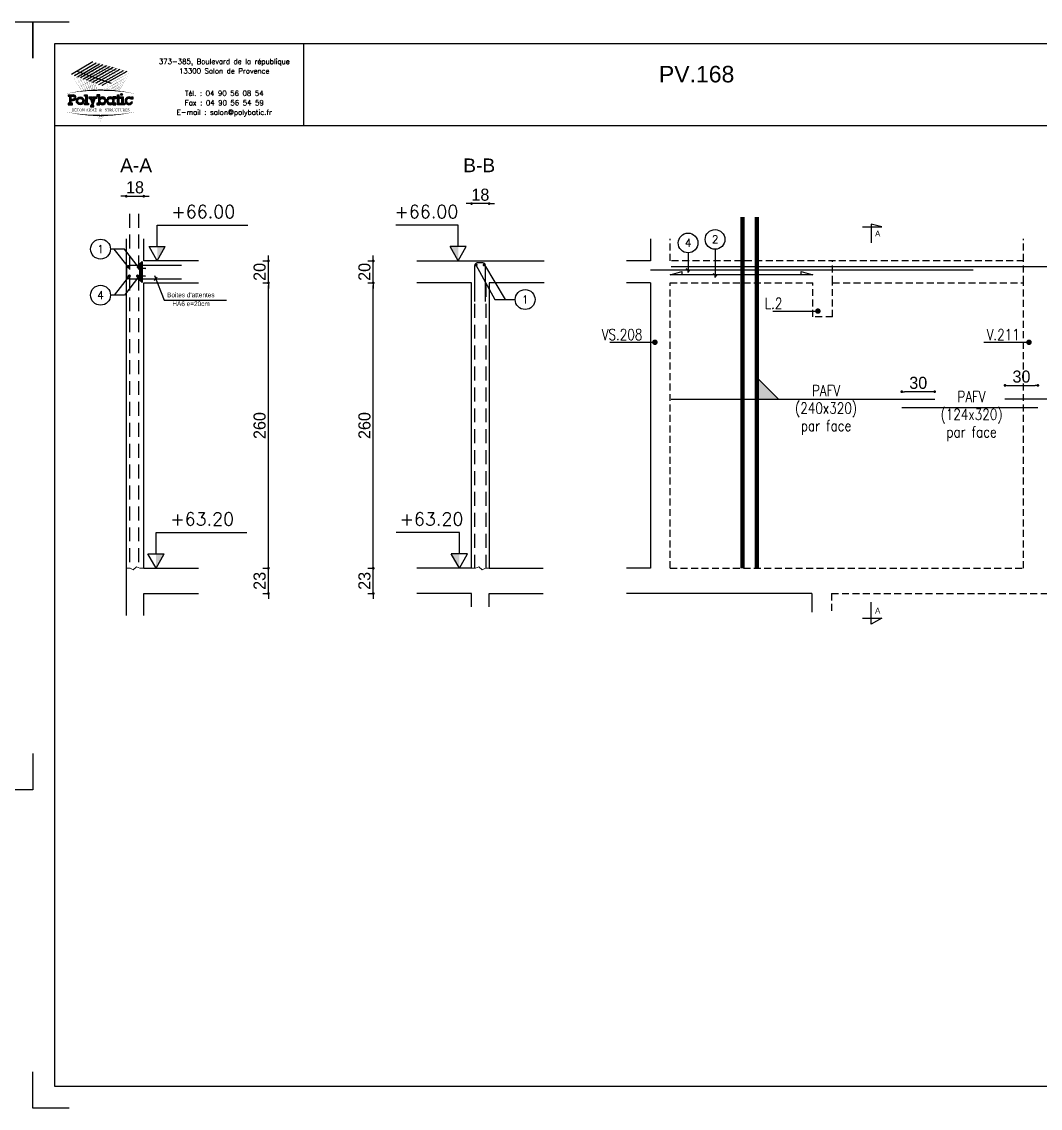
# Model space of a CAD drawing. Header units: metres. Extents: x -5618 to 118954, y -306 to 4637.
# Drawn here: x 79958 to 80886, y 604 to 1594 of the extents above; entities that cross this region are included whole.
import ezdxf
from ezdxf.enums import TextEntityAlignment as Align

# ---------------------------------------------------------------- set-up
doc = ezdxf.new("R2010")
doc.units = ezdxf.units.M
doc.linetypes.add('CACHE', pattern=[9.525, 6.35, -3.175])
doc.linetypes.add('CACHEX2', pattern=[19.05, 12.7, -6.35])
for name, color, linetype in [('COTATION', 1, 'Continuous'), ('GO-CARTOUCHE', 7, 'Continuous'), ('GO-FER-HA', 140, 'Continuous'), ('GO-TEXTE', 9, 'Continuous'), ('K_ENT_M_Building_V.76', 7, 'Continuous'), ('STR_COTATION', 1, 'Continuous'), ('STR_STA', 30, 'Continuous'), ('STR_TS', 22, 'Continuous'), ('STR_TS_TXT', 7, 'Continuous'), ('STR_VOI-POT', 6, 'Continuous')]:
    doc.layers.add(name, color=color, linetype=linetype)
doc.layers.add('Kofragna_forma', color=7, linetype='Continuous', lineweight=70)
doc.styles.add('ARIAL', font='ARIAL.TTF')
doc.styles.add('GrDimensions', font='simplex.shx')
doc.styles.add('Lucida', font='LSANSI.TTF')
doc.styles.add('POLYBATIC', font='TIMES.TTF')
doc.styles.add('schéma', font='simplex.shx')
doc.styles.add('TEXTE', font='romans.shx')
doc.styles.add('TEXTE TS', font='romans.shx', dxfattribs={"width": 0.7, "oblique": 15})
doc.styles.add('TEXTEBA', font='ARIAL.TTF')
doc.dimstyles.new('COUPE-20', dxfattribs={"dimscale": 0.5, "dimtxt": 22, "dimasz": 5, "dimexe": 0.05, "dimexo": 0, "dimgap": 5, "dimtad": 1, "dimdec": 0, "dimdsep": 46, "dimtxsty": 'Standard', "dimblk1": 'DOT', "dimblk2": 'DOT', "dimsah": 1, "dimcen": 0, "dimdle": 150, "dimclrd": 1, "dimclre": 1, "dimclrt": 7, "dimadec": 0, "dimazin": 0, "dimtfac": 1, "dimtdec": 0, "dimtix": 1, "dimtmove": 2, "dimatfit": 3, "dimldrblk": 'DOT', "dimfxl": 0, "dimtvp": 1, "dimtolj": 1, "dimtzin": 0, "dimarcsym": 0})

# ---------------------------------------------------------------- blocks, each defined once
blk = doc.blocks.new('A$C492E529B')
for color, points in [(140, [(1.413, 0.725, 1), (1.563, 0.725, 1)]), (256, [(-0.938, 0.7), (-1.138, 0.7), (-1.138, 0.6), (-1.038, 0.6), (-1.038, 0.1), (-1.138, 0.1), (-1.138, 0), (-0.838, 0), (-0.838, 0.1), (-0.938, 0.1)]), (256, [(-0.367, 0.45), (-0.268, 0.45), (-0.268, 0.55), (-0.523, 0.55), (-0.523, 0.45), (-0.473, 0.45), (-0.543, 0.253), (-0.612, 0.45), (-0.562, 0.45), (-0.562, 0.55), (-0.818, 0.55), (-0.818, 0.45), (-0.718, 0.45), (-0.595, 0.101), (-0.648, -0.05), (-0.718, -0.05), (-0.718, -0.15), (-0.468, -0.15), (-0.468, -0.05), (-0.543, -0.05)]), (256, [(1.393, 0.55), (1.292, 0.55), (1.292, 0.7), (1.193, 0.7), (1.193, 0.55), (1.093, 0.55), (1.093, 0.45), (1.193, 0.45), (1.193, 0), (1.393, 0), (1.393, 0.1), (1.292, 0.1), (1.292, 0.45), (1.393, 0.45)]), (256, [(1.613, 0.55), (1.413, 0.55), (1.413, 0.45), (1.513, 0.45), (1.513, 0.1), (1.413, 0.1), (1.413, 0), (1.712, 0), (1.712, 0.1), (1.613, 0.1)]), (256, [(2.13, 0.4), (2.283, 0.4), (2.283, 0.55), (2.183, 0.55), (2.183, 0.487, 3.359496), (2.272, 0.2), (2.166, 0.2, -3.125802)])]:
    blk.add_hatch(color=color).paths.add_polyline_path(points)
h = blk.add_hatch(color=256)
h.paths.add_polyline_path([(-1.983, 0.1), (-2.083, 0.1), (-2.083, 0.3), (-1.933, 0.3, 1), (-1.933, 0.7), (-2.283, 0.7), (-2.283, 0.6), (-2.183, 0.6), (-2.183, 0.1), (-2.283, 0.1), (-2.283, 0), (-1.983, 0)])
h.paths.add_polyline_path([(-2.083, 0.4), (-2.083, 0.6), (-1.933, 0.6, -1), (-1.933, 0.4)], flags=16)
h = blk.add_hatch(color=256)
h.paths.add_polyline_path([(-1.158, 0.275, 1), (-1.708, 0.275, 1)])
h.paths.add_polyline_path([(-1.608, 0.275, -1), (-1.258, 0.275, -1)], flags=16)
h = blk.add_hatch(color=256)
h.paths.add_polyline_path([(-0.047, 0.487), (-0.047, 0.7), (-0.248, 0.7), (-0.248, 0.6), (-0.147, 0.6), (-0.147, 0.1), (-0.248, 0.1), (-0.248, 0), (-0.047, 0), (-0.047, 0.063, 2.12132)])
h.paths.add_polyline_path([(-0.047, 0.275, -1), (0.303, 0.275, -1)], flags=16)
h = blk.add_hatch(color=256)
h.paths.add_polyline_path([(1.073, 0.1), (0.973, 0.1), (0.973, 0.45), (1.073, 0.45), (1.073, 0.55), (0.873, 0.55), (0.873, 0.487, 2.12132), (0.873, 0.063), (0.873, 0), (1.073, 0)])
h.paths.add_polyline_path([(0.523, 0.275, -1), (0.873, 0.275, -1)], flags=16)
for p, q in [((-0.595, 0.101), (-0.718, 0.45)), ((-0.648, -0.05), (-0.595, 0.101)), ((-0.543, 0.253), (-0.612, 0.45)), ((-0.543, -0.05), (-0.367, 0.45)), ((-0.543, 0.253), (-0.473, 0.45)), ((0.873, 0.55), (0.873, 0.487)), ((1.073, 0.55), (0.873, 0.55)), ((0.873, 0.063), (0.873, 0)), ((0.973, 0.1), (0.973, 0.45)), ((0.973, 0.45), (1.073, 0.45)), ((1.073, 0.1), (0.973, 0.1)), ((1.073, 0.45), (1.073, 0.55)), ((1.073, 0), (1.073, 0.1)), ((2.166, 0.2), (2.272, 0.2)), ((0.873, 0), (1.073, 0))]:
    blk.add_line(p, q)
for points in [[(-2.283, 0.7), (-1.933, 0.7)], [(-2.283, 0.7), (-2.283, 0.6), (-2.183, 0.6), (-2.183, 0.1), (-2.283, 0.1), (-2.283, 0), (-1.983, 0), (-1.983, 0.1), (-2.083, 0.1), (-2.083, 0.3), (-1.933, 0.3)], [(-2.083, 0.4), (-2.083, 0.6), (-1.933, 0.6)], [(-2.083, 0.4), (-1.933, 0.4)], [(-1.138, 0.7), (-0.938, 0.7), (-0.938, 0.1), (-0.838, 0.1), (-0.838, 0), (-1.138, 0), (-1.138, 0.1), (-1.038, 0.1), (-1.038, 0.6), (-1.138, 0.6), (-1.138, 0.7)], [(-0.818, 0.55), (-0.562, 0.55)], [(-0.818, 0.55), (-0.818, 0.45), (-0.718, 0.45)], [(-0.612, 0.45), (-0.562, 0.45), (-0.562, 0.55)], [(-0.523, 0.55), (-0.268, 0.55), (-0.268, 0.45), (-0.367, 0.45)], [(-0.473, 0.45), (-0.523, 0.45), (-0.523, 0.55)], [(-0.248, 0.7), (-0.248, 0.6), (-0.147, 0.6), (-0.147, 0.1), (-0.248, 0.1), (-0.248, 0), (-0.047, 0), (-0.047, 0.063)], [(-0.047, 0.487), (-0.047, 0.7), (-0.248, 0.7)], [(1.093, 0.55), (1.193, 0.55), (1.193, 0.7), (1.292, 0.7), (1.292, 0.55), (1.393, 0.55), (1.393, 0.45), (1.292, 0.45), (1.292, 0.1), (1.393, 0.1), (1.393, 0), (1.193, 0), (1.193, 0.45), (1.093, 0.45)], [(1.093, 0.45), (1.093, 0.55)], [(1.413, 0.45), (1.413, 0.55), (1.613, 0.55), (1.613, 0.1), (1.712, 0.1), (1.712, 0), (1.413, 0), (1.413, 0.1), (1.513, 0.1), (1.513, 0.45), (1.413, 0.45)], [(2.183, 0.487), (2.183, 0.55), (2.283, 0.55), (2.283, 0.4), (2.13, 0.4)], [(-0.648, -0.05), (-0.718, -0.05), (-0.718, -0.15), (-0.468, -0.15), (-0.468, -0.05), (-0.543, -0.05)]]:
    blk.add_lwpolyline(points)
at = {"color": 140}
blk.add_circle((1.488, 0.725), 0.075, dxfattribs=at)
for centre, radius in [((-1.433, 0.275), 0.275), ((-1.433, 0.275), 0.175), ((0.128, 0.275), 0.175), ((0.698, 0.275), 0.175)]:
    blk.add_circle(centre, radius)
for centre, radius, start, end in [((-1.933, 0.5), 0.2, 270, 90), ((-1.933, 0.5), 0.1, 270, 90), ((0.128, 0.275), 0.275, 230.4788, 129.5212), ((0.698, 0.275), 0.275, 50.4788, 309.5212), ((2.008, 0.275), 0.275, 50.4788, 344.17338), ((2.008, 0.275), 0.175, 45.58469, 334.62307)]:
    blk.add_arc(centre, radius, start, end)
blk = doc.blocks.new('POLYBATIC')
at = {"color": 140}
for p, q in [((-0.43, 3.281), (-1.602, 2.578)), ((-1.435, 2.518), (-0.241, 3.228)), ((-1.268, 2.457), (-0.053, 3.175)), ((0.135, 3.121), (-1.101, 2.397)), ((-0.934, 2.337), (0.323, 3.068)), ((-0.767, 2.276), (0.511, 3.015)), ((-1.309, 2.754), (0.586, 2.109)), ((0.7, 2.962), (-0.6, 2.216)), ((-0.433, 2.156), (0.888, 2.908)), ((1.076, 2.855), (-0.266, 2.095)), ((-0.099, 2.035), (1.264, 2.802)), ((1.452, 2.749), (0.067, 1.974))]:
    blk.add_line(p, q, dxfattribs=at)
for points in [[(-1.016, 2.93, 0.0156, 0, 0), (-0.43, 3.281, 0, 0, 0)], [(0.122, 2.71, 0.0156, 0, 0), (-0.869, 3.018, 0, 0, 0)], [(-0.491, 1.706, 0.0136, 0, 0), (-0.869, 3.018, 0, 0, 0)], [(-0.838, 2.873, 0.0156, 0, 0), (-0.241, 3.228, 0, 0, 0)], [(0.283, 2.803, 0.0156, 0, 0), (-0.723, 3.105, 0, 0, 0)], [(-0.398, 1.71, 0.014, 0, 0), (-0.723, 3.105, 0, 0, 0)], [(-0.661, 2.816, 0.0156, 0, 0), (-0.053, 3.175, 0, 0, 0)], [(0.444, 2.896, 0.0156, 0, 0), (-0.576, 3.193, 0, 0, 0)], [(-0.309, 1.714, 0.0145, 0, 0), (-0.576, 3.193, 0, 0, 0)], [(-0.483, 2.759, 0.0156, 0, 0), (0.135, 3.121, 0, 0, 0)], [(0.605, 2.988, 0.0156, 0, 0), (-0.43, 3.281, 0, 0, 0)], [(-0.225, 1.716, 0.0149, 0, 0), (-0.43, 3.281, 0, 0, 0)], [(-0.305, 2.702, 0.0156, 0, 0), (0.323, 3.068, 0, 0, 0)], [(-0.128, 2.646, 0.0156, 0, 0), (0.511, 3.015, 0, 0, 0)], [(-1.602, 2.578, 0, 0.0156, 0), (-1.016, 2.93, 0, 0, 0)], [(-0.684, 2.246, 0.0156, 0, 0), (-1.602, 2.578, 0, 0, 0)], [(-1.031, 1.66, 0.0111, 0, 0), (-1.602, 2.578, 0, 0, 0)], [(-1.456, 2.344, 0, 0.0156, 0), (-0.923, 2.663, 0, 0, 0)], [(-0.522, 2.339, 0.0156, 0, 0), (-1.455, 2.666, 0, 0, 0)], [(-0.913, 1.673, 0.0116, 0, 0), (-1.455, 2.666, 0, 0, 0)], [(-1.435, 2.518, 0, 0.0156, 0), (-0.838, 2.873, 0, 0, 0)], [(-1.31, 2.109, 0, 0.0156, 0), (-0.831, 2.397, 0, 0, 0)], [(-0.361, 2.432, 0.0156, 0, 0), (-1.309, 2.754, 0, 0, 0)], [(-0.8, 1.684, 0.0121, 0, 0), (-1.309, 2.754, 0, 0, 0)], [(-1.268, 2.457, 0, 0.0156, 0), (-0.661, 2.816, 0, 0, 0)], [(-0.2, 2.524, 0.0156, 0, 0), (-1.162, 2.842, 0, 0, 0)], [(-0.692, 1.693, 0.0126, 0, 0), (-1.162, 2.842, 0, 0, 0)], [(-1.101, 2.397, 0, 0.0156, 0), (-0.483, 2.759, 0, 0, 0)], [(-0.039, 2.617, 0.0156, 0, 0), (-1.016, 2.93, 0, 0, 0)], [(-0.589, 1.7, 0.0131, 0, 0), (-1.016, 2.93, 0, 0, 0)], [(-0.934, 2.337, 0, 0.0156, 0), (-0.305, 2.702, 0, 0, 0)], [(-0.391, 2.983, 0, 0.0156, 0), (-0.923, 2.663, 0, 0, 0)], [(-0.352, 2.685, 0, 0.0156, 0), (-0.831, 2.397, 0, 0, 0)], [(-0.767, 2.276, 0, 0.0156, 0), (-0.128, 2.646, 0, 0, 0)], [(-0.6, 2.216, 0, 0.0156, 0), (0.05, 2.589, 0, 0, 0)], [(-0.433, 2.156, 0, 0.0156, 0), (0.227, 2.532, 0, 0, 0)], [(0.586, 2.109, 0, 0.0156, 0), (-0.361, 2.432, 0, 0, 0)], [(-0.266, 2.095, 0, 0.0156, 0), (0.405, 2.475, 0, 0, 0)], [(0.762, 2.207, 0, 0.0156, 0), (-0.2, 2.524, 0, 0, 0)], [(-0.099, 2.035, 0, 0.0156, 0), (0.582, 2.418, 0, 0, 0)], [(0.937, 2.305, 0, 0.0156, 0), (-0.039, 2.617, 0, 0, 0)], [(0.05, 2.589, 0.0156, 0, 0), (0.7, 2.962, 0, 0, 0)], [(1.113, 2.402, 0, 0.0156, 0), (0.122, 2.71, 0, 0, 0)], [(0.227, 2.532, 0.0156, 0, 0), (0.888, 2.908, 0, 0, 0)], [(1.289, 2.5, 0, 0.0156, 0), (0.283, 2.803, 0, 0, 0)], [(0.405, 2.475, 0.0156, 0, 0), (1.076, 2.855, 0, 0, 0)], [(1.465, 2.598, 0, 0.0156, 0), (0.444, 2.896, 0, 0, 0)], [(0.582, 2.418, 0.0156, 0, 0), (1.264, 2.802, 0, 0, 0)], [(1.641, 2.695, 0, 0.0156, 0), (0.605, 2.988, 0, 0, 0)], [(0.76, 2.362, 0.0156, 0, 0), (1.452, 2.749, 0, 0, 0)], [(0.781, 1.685, 0.00933, 0, 0), (1.113, 2.402, 0, 0, 0)], [(0.852, 2.095, 0.0156, 0, 0), (1.491, 2.45, 0, 0, 0)], [(0.865, 1.678, 0.0103, 0, 0), (1.289, 2.5, 0, 0, 0)], [(0.937, 2.305, 0.0156, 0, 0), (1.641, 2.695, 0, 0, 0)], [(0.942, 1.67, 0.0112, 0, 0), (1.465, 2.598, 0, 0, 0)], [(1.012, 1.663, 0.012, 0, 0), (1.641, 2.695, 0, 0, 0)], [(-1.165, 1.875, 0, 0.0156, 0), (-0.739, 2.131, 0, 0, 0)], [(-1.019, 1.641, 0, 0.0156, 0), (-0.646, 1.864, 0, 0, 0)], [(-0.312, 2.386, 0, 0.0156, 0), (-0.739, 2.131, 0, 0, 0)], [(0.234, 1.914, 0, 0.0156, 0), (-0.684, 2.246, 0, 0, 0)], [(-0.273, 2.088, 0, 0.0156, 0), (-0.646, 1.864, 0, 0, 0)], [(0.41, 2.012, 0, 0.0156, 0), (-0.522, 2.339, 0, 0, 0)], [(0.067, 1.974, 0, 0.0156, 0), (0.76, 2.362, 0, 0, 0)], [(0.213, 1.74, 0, 0.0156, 0), (0.852, 2.095, 0, 0, 0)], [(0.21, 1.716, 0.00323, 0, 0), (0.234, 1.914, 0, 0, 0)], [(0.234, 1.914, 0, 0.0156, 0), (0.937, 2.305, 0, 0, 0)], [(0.349, 1.712, 0.00465, 0, 0), (0.41, 2.012, 0, 0, 0)], [(0.447, 1.708, 0.00693, 0.0156, 0), (0.767, 1.886, 0, 0, 0)], [(0.474, 1.706, 0.00597, 0, 0), (0.586, 2.109, 0, 0, 0)], [(0.587, 1.7, 0.00718, 0, 0), (0.762, 2.207, 0, 0, 0)], [(0.68, 1.675, 0.0156, 0, 0), (1.193, 1.96, 0, 0, 0)], [(0.689, 1.693, 0.0083, 0, 0), (0.937, 2.305, 0, 0, 0)], [(0.765, 1.884, 0.0156, 0, 0), (1.342, 2.205, 0, 0, 0)], [(-1.953, 1.508, 0, 0.0781, -0.053843), (0, 1.719, 0, 0, 0)], [(-0.234, 1.79, 0, 0.00638, 0), (-0.365, 1.711, 0, 0.00638, 0)], [(1.953, 1.508, 0, 0.0781, 0.053843), (0, 1.719, 0, 0, 0)], [(0.96, 1.668, 0.00293, 0, 0), (1.044, 1.715, 0, 0, 0)], [(-1.953, 0.523, 0, 0.0781, 0.053843), (0, 0.312, 0, 0, 0)], [(0, 0, 0, 0.00381, 0), (-0.195, 0.315, 0, 0.00381, 0)], [(0, 0, 0, 0.00368, 0), (-0.171, 0.314, 0, 0.00368, 0)], [(0, 0, 0, 0.00356, 0), (-0.149, 0.314, 0, 0.00356, 0)], [(0, 0, 0, 0.00345, 0), (-0.128, 0.313, 0, 0.00345, 0)], [(0, 0, 0, 0.00334, 0), (-0.109, 0.313, 0, 0.00334, 0)], [(0, 0, 0, 0.00324, 0), (-0.09, 0.313, 0, 0.00324, 0)], [(0, 0, 0, 0.00315, 0), (-0.073, 0.313, 0, 0.00315, 0)], [(0, 0, 0, 0.00306, 0), (-0.056, 0.313, 0, 0.00306, 0)], [(0, 0, 0, 0.00306, 0), (-0.056, 0.313, 0, 0.00306, 0)], [(0, 0, 0, 0.00298, 0), (-0.041, 0.313, 0, 0.00298, 0)], [(1.953, 0.523, 0, 0.0781, -0.053843), (0, 0.312, 0, 0, 0)], [(0, 0, 0, 0.0051, 0), (0.038, 0.313, 0, 0.0051, 0)], [(0, 0, 0, 0.00425, 0), (0.127, 0.313, 0, 0.00425, 0)], [(0, 0, 0, 0.00408, 0), (0.145, 0.314, 0, 0.00408, 0)], [(0, 0, 0, 0.00392, 0), (0.162, 0.314, 0, 0.00392, 0)], [(0, 0, 0, 0.00378, 0), (0.177, 0.314, 0, 0.00378, 0)], [(0, 0, 0, 0.00365, 0), (0.191, 0.315, 0, 0.00365, 0)], [(0, 0, 0, 0.00486, 0), (0.064, 0.313, 0, 0.00486, 0)], [(0, 0, 0, 0.00464, 0), (0.087, 0.313, 0, 0.00464, 0)], [(0, 0, 0, 0.00443, 0), (0.108, 0.313, 0, 0.00443, 0)]]:
    blk.add_lwpolyline(points, format="xyseb", dxfattribs=at)
at = {"color": 5, "xscale": 0.78125, "yscale": 0.78125, "zscale": 0.78125}
blk.add_blockref('A$C492E529B', (0, 0.91), dxfattribs=at)
at = {"lineweight": 60, "style": 'POLYBATIC'}
for s, p in [('BÉTON ARMÉ', (-1.587, 0.547)), ('STRUCTURES', (0.24, 0.547))]:
    blk.add_text(s, height=0.1406, dxfattribs=at).set_placement(p)
at = {"color": 140, "style": 'POLYBATIC'}
blk.add_text('&', height=0.141, dxfattribs=at).set_placement((0, 0.547), align=Align.CENTER)
blk = doc.blocks.new('ime')
at = {"layer": 'COTATION', "const_width": 2.5}
blk.add_lwpolyline([(1.25, 0, -1), (-1.25, 0, -1)], format="xyb", close=True, dxfattribs=at)
at = {"layer": 'COTATION'}
blk.add_lwpolyline([(41.09, 0), (0, 0)], dxfattribs=at)
at = {"layer": 'COTATION', "color": 7, "style": 'TEXTE TS', "width": 0.8}
blk.add_attdef('NAME', (9.08, 2), '', height=10, dxfattribs=at)
blk = doc.blocks.new('_DOT')
at = {"color": 0, "linetype": 'ByBlock'}
blk.add_line((-0.5, 0), (-1, 0), dxfattribs=at)
at = {"color": 0, "linetype": 'ByBlock', "const_width": 0.5}
blk.add_lwpolyline([(-0.25, 0, 1), (0.25, 0, 1)], format="xyb", close=True, dxfattribs=at)
blk = doc.blocks.new('*D1189')
at = {"layer": 'COTATION', "color": 1, "lineweight": -2, "ltscale": 4.5}
for p, q in [((80183.02, 1098.29), (80183.02, 1100.79)), ((80178.02, 1095.79), (80183.04, 1095.79)), ((80183.02, 1072.79), (80183.02, 1095.79)), ((80178.02, 1072.79), (80183.04, 1072.79)), ((80183.02, 1070.29), (80183.02, 1067.79))]:
    blk.add_line(p, q, dxfattribs=at)
at = {"layer": 'DEFPOINTS', "color": 0, "lineweight": -3, "ltscale": 4.5}
for p in [(80119.46, 1095.79), (80183.02, 1095.79), (80119.46, 1072.79)]:
    blk.add_point(p, dxfattribs=at)
at = {"layer": 'COTATION', "color": 1, "lineweight": -2, "ltscale": 4.5, "xscale": 2.5, "yscale": 2.5, "zscale": 2.5}
for p, rotation in [((80183.02, 1095.79), 270), ((80183.02, 1072.79), 90)]:
    blk.add_blockref('_DOT', p, dxfattribs=dict(at, rotation=rotation))
at = {"layer": 'COTATION', "color": 7, "lineweight": -3, "ltscale": 4.5, "insert": (80175.02, 1084.29), "char_height": 11, "attachment_point": 5, "rotation": 90}
blk.add_mtext('\\A1;23', dxfattribs=at)
blk = doc.blocks.new('*D1190')
at = {"layer": 'COTATION', "color": 1, "lineweight": -2, "ltscale": 4.5}
for p, q in [((80178.02, 1355.79), (80183.04, 1355.79)), ((80183.02, 1098.29), (80183.02, 1353.29)), ((80178.02, 1095.79), (80183.04, 1095.79))]:
    blk.add_line(p, q, dxfattribs=at)
at = {"layer": 'DEFPOINTS', "color": 0, "lineweight": -3, "ltscale": 4.5}
for p in [(80119.46, 1355.79), (80183.02, 1355.79), (80119.46, 1095.79)]:
    blk.add_point(p, dxfattribs=at)
at = {"layer": 'COTATION', "color": 1, "lineweight": -2, "ltscale": 4.5, "xscale": 2.5, "yscale": 2.5, "zscale": 2.5}
for p, rotation in [((80183.02, 1355.79), 90), ((80183.02, 1095.79), 270)]:
    blk.add_blockref('_DOT', p, dxfattribs=dict(at, rotation=rotation))
at = {"layer": 'COTATION', "color": 7, "lineweight": -3, "ltscale": 4.5, "insert": (80175.02, 1225.79), "char_height": 11, "attachment_point": 5, "rotation": 90}
blk.add_mtext('\\A1;260', dxfattribs=at)
blk = doc.blocks.new('*D1191')
at = {"layer": 'COTATION', "color": 1, "lineweight": -2, "ltscale": 4.5}
for p, q in [((80183.02, 1378.29), (80183.02, 1380.79)), ((80178.02, 1375.79), (80183.04, 1375.79)), ((80183.02, 1355.79), (80183.02, 1375.79)), ((80178.02, 1355.79), (80183.04, 1355.79)), ((80183.02, 1353.29), (80183.02, 1350.79))]:
    blk.add_line(p, q, dxfattribs=at)
at = {"layer": 'DEFPOINTS', "color": 0, "lineweight": -3, "ltscale": 4.5}
for p in [(80119.46, 1375.79), (80183.02, 1375.79), (80119.46, 1355.79)]:
    blk.add_point(p, dxfattribs=at)
at = {"layer": 'COTATION', "color": 1, "lineweight": -2, "ltscale": 4.5, "xscale": 2.5, "yscale": 2.5, "zscale": 2.5}
for p, rotation in [((80183.02, 1375.79), 270), ((80183.02, 1355.79), 90)]:
    blk.add_blockref('_DOT', p, dxfattribs=dict(at, rotation=rotation))
at = {"layer": 'COTATION', "color": 7, "lineweight": -3, "ltscale": 4.5, "insert": (80175.02, 1365.79), "char_height": 11, "attachment_point": 5, "rotation": 90}
blk.add_mtext('\\A1;20', dxfattribs=at)
blk = doc.blocks.new('stab')
at = {"layer": 'STR_STA'}
h = blk.add_hatch(dxfattribs=at)
h.set_pattern_fill('ANSI31', color=9, scale=6.075, angle=-540, style=0)
h.set_pattern_definition([(315, (-54992.6584, 395894.73794), (-0.536959212, -0.536959212), [])])
h.paths.add_polyline_path([(8.55, 0), (6.53, -2.03), (4.9, -2.03), (4.9, 0)])
h.paths.add_polyline_path([(4.9, 0), (4.9, -2.03), (1.75, -2.03), (1.95, 0)])
h.paths.add_polyline_path([(1.41, 0), (1.73, -2.03), (-8.03, -2.03), (-7.82, 0)])
h.paths.add_polyline_path([(-8.11, -1.56), (-9.67, 0), (-8.25, 0)])
at = {"layer": 'STR_STA', "color": 1}
blk.add_lwpolyline([(-5.93, 36.01), (-5.93, 0.57), (-5.93, -11.07, 0.414214), (-2.89, -14.1), (3.18, -14.1, 0.414214), (6.22, -11.07), (6.22, 36.01)], format="xyb", dxfattribs=at)
blk.add_lwpolyline([(-7.65, -2.03), (-9.67, 0), (9.67, 0), (7.65, -2.03)], close=True, dxfattribs=at)
blk.add_lwpolyline([(-3.88, 0), (-3.68, -2.22), (-3.09, 3.47), (-3.09, 0), (3.09, 0), (3.42, -2.09), (3.94, 3.21), (3.94, 0)], dxfattribs=at)
at = {"layer": 'STR_STA', "color": 6, "linetype": 'Continuous', "const_width": 1.2}
for points in [[(-3.75, -3.69, -1), (-4.95, -3.69, -1)], [(-3.64, -12.3, -1), (-4.84, -12.3, -1)]]:
    blk.add_lwpolyline(points, format="xyb", close=True, dxfattribs=at)
blk = doc.blocks.new('*D1192')
at = {"layer": 'DEFPOINTS', "color": 0, "lineweight": -3, "ltscale": 4.5}
for p in [(80069.46, 1434.77), (80053.46, 1395.79, 187.69), (80069.46, 1395.79, 187.69)]:
    blk.add_point(p, dxfattribs=at)
at = {"layer": 'STR_COTATION', "color": 1, "lineweight": -2, "ltscale": 4.5}
for p, q in [((80050.96, 1434.77), (80048.46, 1434.77)), ((80053.46, 1434.78), (80053.46, 1434.8)), ((80053.46, 1434.77), (80069.46, 1434.77)), ((80069.46, 1434.78), (80069.46, 1434.8)), ((80071.96, 1434.77), (80074.46, 1434.77))]:
    blk.add_line(p, q, dxfattribs=at)
at = {"layer": 'STR_COTATION', "color": 1, "lineweight": -2, "ltscale": 4.5, "xscale": 2.5, "yscale": 2.5, "zscale": 2.5}
blk.add_blockref('_DOT', (80053.46, 1434.77), dxfattribs=at)
at = {"layer": 'STR_COTATION', "color": 1, "lineweight": -2, "ltscale": 4.5, "xscale": 2.5, "yscale": 2.5, "zscale": 2.5, "rotation": 180}
blk.add_blockref('_DOT', (80069.46, 1434.77), dxfattribs=at)
at = {"layer": 'STR_COTATION', "color": 7, "lineweight": -3, "ltscale": 4.5, "insert": (80061.46, 1442.77), "char_height": 11, "attachment_point": 5}
blk.add_mtext('\\A1;18', dxfattribs=at)
blk = doc.blocks.new('*D1193')
at = {"layer": 'COTATION', "color": 1, "lineweight": -2, "ltscale": 4.5}
for p, q in [((80278.52, 1098.29), (80278.52, 1100.79)), ((80273.52, 1095.79), (80278.54, 1095.79)), ((80278.52, 1072.79), (80278.52, 1095.79)), ((80273.52, 1072.79), (80278.54, 1072.79)), ((80278.52, 1070.29), (80278.52, 1067.79))]:
    blk.add_line(p, q, dxfattribs=at)
at = {"layer": 'DEFPOINTS', "color": 0, "lineweight": -3, "ltscale": 4.5}
for p in [(80259.69, 1095.79), (80278.52, 1095.79), (80259.69, 1072.79)]:
    blk.add_point(p, dxfattribs=at)
at = {"layer": 'COTATION', "color": 1, "lineweight": -2, "ltscale": 4.5, "xscale": 2.5, "yscale": 2.5, "zscale": 2.5}
for p, rotation in [((80278.52, 1095.79), 270), ((80278.52, 1072.79), 90)]:
    blk.add_blockref('_DOT', p, dxfattribs=dict(at, rotation=rotation))
at = {"layer": 'COTATION', "color": 7, "lineweight": -3, "ltscale": 4.5, "insert": (80270.52, 1084.29), "char_height": 11, "attachment_point": 5, "rotation": 90}
blk.add_mtext('\\A1;23', dxfattribs=at)
blk = doc.blocks.new('*D1194')
at = {"layer": 'COTATION', "color": 1, "lineweight": -2, "ltscale": 4.5}
for p, q in [((80273.52, 1355.79), (80278.54, 1355.79)), ((80278.52, 1098.29), (80278.52, 1353.29)), ((80273.52, 1095.79), (80278.54, 1095.79))]:
    blk.add_line(p, q, dxfattribs=at)
at = {"layer": 'DEFPOINTS', "color": 0, "lineweight": -3, "ltscale": 4.5}
for p in [(80259.69, 1355.79), (80278.52, 1355.79), (80259.69, 1095.79)]:
    blk.add_point(p, dxfattribs=at)
at = {"layer": 'COTATION', "color": 1, "lineweight": -2, "ltscale": 4.5, "xscale": 2.5, "yscale": 2.5, "zscale": 2.5}
for p, rotation in [((80278.52, 1355.79), 90), ((80278.52, 1095.79), 270)]:
    blk.add_blockref('_DOT', p, dxfattribs=dict(at, rotation=rotation))
at = {"layer": 'COTATION', "color": 7, "lineweight": -3, "ltscale": 4.5, "insert": (80270.52, 1225.79), "char_height": 11, "attachment_point": 5, "rotation": 90}
blk.add_mtext('\\A1;260', dxfattribs=at)
blk = doc.blocks.new('*D1195')
at = {"layer": 'COTATION', "color": 1, "lineweight": -2, "ltscale": 4.5}
for p, q in [((80278.52, 1378.29), (80278.52, 1380.79)), ((80273.52, 1375.79), (80278.54, 1375.79)), ((80278.52, 1355.79), (80278.52, 1375.79)), ((80273.52, 1355.79), (80278.54, 1355.79)), ((80278.52, 1353.29), (80278.52, 1350.79))]:
    blk.add_line(p, q, dxfattribs=at)
at = {"layer": 'DEFPOINTS', "color": 0, "lineweight": -3, "ltscale": 4.5}
for p in [(80259.69, 1375.79), (80278.52, 1375.79), (80259.69, 1355.79)]:
    blk.add_point(p, dxfattribs=at)
at = {"layer": 'COTATION', "color": 1, "lineweight": -2, "ltscale": 4.5, "xscale": 2.5, "yscale": 2.5, "zscale": 2.5}
for p, rotation in [((80278.52, 1375.79), 270), ((80278.52, 1355.79), 90)]:
    blk.add_blockref('_DOT', p, dxfattribs=dict(at, rotation=rotation))
at = {"layer": 'COTATION', "color": 7, "lineweight": -3, "ltscale": 4.5, "insert": (80270.52, 1365.79), "char_height": 11, "attachment_point": 5, "rotation": 90}
blk.add_mtext('\\A1;20', dxfattribs=at)
blk = doc.blocks.new('*D1196')
at = {"layer": 'DEFPOINTS', "color": 0, "lineweight": -3, "ltscale": 4.5}
for p in [(80368.09, 1428.07), (80368.09, 1395.79, 187.69), (80384.09, 1395.79, 187.69)]:
    blk.add_point(p, dxfattribs=at)
at = {"layer": 'STR_COTATION', "color": 1, "lineweight": -2, "ltscale": 4.5}
for p, q in [((80365.59, 1428.07), (80363.09, 1428.07)), ((80368.09, 1428.08), (80368.09, 1428.09)), ((80384.09, 1428.07), (80368.09, 1428.07)), ((80384.09, 1428.08), (80384.09, 1428.09)), ((80386.59, 1428.07), (80389.09, 1428.07))]:
    blk.add_line(p, q, dxfattribs=at)
at = {"layer": 'STR_COTATION', "color": 1, "lineweight": -2, "ltscale": 4.5, "xscale": 2.5, "yscale": 2.5, "zscale": 2.5}
blk.add_blockref('_DOT', (80368.09, 1428.07), dxfattribs=at)
at = {"layer": 'STR_COTATION', "color": 1, "lineweight": -2, "ltscale": 4.5, "xscale": 2.5, "yscale": 2.5, "zscale": 2.5, "rotation": 180}
blk.add_blockref('_DOT', (80384.09, 1428.07), dxfattribs=at)
at = {"layer": 'STR_COTATION', "color": 7, "lineweight": -3, "ltscale": 4.5, "insert": (80376.09, 1436.07), "char_height": 11, "attachment_point": 5}
blk.add_mtext('\\A1;18', dxfattribs=at)
blk = doc.blocks.new('mrega')
at = {"layer": 'STR_TS_TXT', "style": 'TEXTE TS', "width": 0.8}
for tag, p in [('ST10', (14.48, 0)), ('DIM', (14.48, -16)), ('NOTE', (14.48, -32))]:
    blk.add_attdef(tag, text='', height=10, dxfattribs=at).set_placement(p, align=Align.CENTER)
blk = doc.blocks.new('A$C6F247267')
blk.add_hatch(color=256).paths.add_polyline_path([(0, -0.2), (-0.2, 0), (0, 0)])
blk.add_lwpolyline([(-0.2, 0), (0, 0), (0, -0.2), (-0.2, 0)])
blk = doc.blocks.new('*D1352')
at = {"layer": 'DEFPOINTS', "color": 0, "linetype": 'ByBlock', "lineweight": -3, "ltscale": 4.5}
for p in [(80760, 1256.66), (80790, 1249.64, 281.53), (80760, 1242.12, 281.53)]:
    blk.add_point(p, dxfattribs=at)
at = {"layer": 'STR_COTATION', "color": 1, "linetype": 'ByBlock', "lineweight": -2, "ltscale": 4.5}
for p, q in [((80760, 1256.69), (80760, 1256.69)), ((80787.5, 1256.66), (80762.5, 1256.66)), ((80790, 1256.69), (80790, 1256.69))]:
    blk.add_line(p, q, dxfattribs=at)
at = {"layer": 'STR_COTATION', "color": 1, "linetype": 'ByBlock', "lineweight": -2, "ltscale": 4.5, "xscale": 2.5, "yscale": 2.5, "zscale": 2.5, "rotation": 180}
blk.add_blockref('_DOT', (80760, 1256.66), dxfattribs=at)
at = {"layer": 'STR_COTATION', "color": 1, "linetype": 'ByBlock', "lineweight": -2, "ltscale": 4.5, "xscale": 2.5, "yscale": 2.5, "zscale": 2.5}
blk.add_blockref('_DOT', (80790, 1256.66), dxfattribs=at)
at = {"layer": 'STR_COTATION', "color": 7, "linetype": 'ByBlock', "lineweight": -3, "ltscale": 4.5, "insert": (80775, 1264.66), "char_height": 11, "attachment_point": 5}
blk.add_mtext('\\A1;30', dxfattribs=at)
blk = doc.blocks.new('*D1353')
at = {"layer": 'DEFPOINTS', "color": 0, "linetype": 'ByBlock', "lineweight": -3, "ltscale": 4.5}
for p in [(80884.04, 1262.36), (80854.04, 1250.27, 281.53), (80884.04, 1242.12, 281.53)]:
    blk.add_point(p, dxfattribs=at)
at = {"layer": 'STR_COTATION', "color": 1, "linetype": 'ByBlock', "lineweight": -2, "ltscale": 4.5}
for p, q in [((80854.04, 1262.39), (80854.04, 1262.39)), ((80856.54, 1262.36), (80881.54, 1262.36)), ((80884.04, 1262.38), (80884.04, 1262.39))]:
    blk.add_line(p, q, dxfattribs=at)
at = {"layer": 'STR_COTATION', "color": 1, "linetype": 'ByBlock', "lineweight": -2, "ltscale": 4.5, "xscale": 2.5, "yscale": 2.5, "zscale": 2.5, "rotation": 180}
blk.add_blockref('_DOT', (80854.04, 1262.36), dxfattribs=at)
at = {"layer": 'STR_COTATION', "color": 1, "linetype": 'ByBlock', "lineweight": -2, "ltscale": 4.5, "xscale": 2.5, "yscale": 2.5, "zscale": 2.5}
blk.add_blockref('_DOT', (80884.04, 1262.36), dxfattribs=at)
at = {"layer": 'STR_COTATION', "color": 7, "linetype": 'ByBlock', "lineweight": -3, "ltscale": 4.5, "insert": (80869.04, 1270.36), "char_height": 11, "attachment_point": 5}
blk.add_mtext('\\A1;30', dxfattribs=at)

msp = doc.modelspace()

# ---------------------------------------------------------------- linework, layer by layer
at = {"color": 7, "linetype": 'Continuous', "lineweight": -3}
for p, q in [((80074.28, 1388.79, 187.69), (80089.03, 1388.79, 187.69)), ((80081.66, 1375.79, 187.69), (80074.28, 1388.79, 187.69)), ((80074.28, 1388.79, 187.69), (80089.03, 1388.79, 187.69)), ((80081.66, 1375.79, 187.69), (80074.28, 1388.79, 187.69)), ((80081.66, 1375.79, 187.69), (80089.03, 1388.79, 187.69)), ((80081.66, 1375.79, 187.69), (80089.03, 1388.79, 187.69)), ((80363.26, 1388.79, 187.69), (80348.51, 1388.79, 187.69)), ((80355.89, 1375.79, 187.69), (80348.51, 1388.79, 187.69)), ((80363.26, 1388.79, 187.69), (80348.51, 1388.79, 187.69)), ((80355.89, 1375.79, 187.69), (80348.51, 1388.79, 187.69)), ((80355.89, 1375.79, 187.69), (80363.26, 1388.79, 187.69)), ((80355.89, 1375.79, 187.69), (80363.26, 1388.79, 187.69)), ((80073.23, 1108.79, 187.69), (80087.98, 1108.79, 187.69)), ((80080.6, 1095.79, 187.69), (80073.23, 1108.79, 187.69)), ((80073.23, 1108.79, 187.69), (80087.98, 1108.79, 187.69)), ((80080.6, 1095.79, 187.69), (80073.23, 1108.79, 187.69)), ((80080.6, 1095.79, 187.69), (80087.98, 1108.79, 187.69)), ((80080.6, 1095.79, 187.69), (80087.98, 1108.79, 187.69)), ((80364.32, 1108.79, 187.69), (80349.57, 1108.79, 187.69)), ((80356.94, 1095.79, 187.69), (80349.57, 1108.79, 187.69)), ((80364.32, 1108.79, 187.69), (80349.57, 1108.79, 187.69)), ((80356.94, 1095.79, 187.69), (80349.57, 1108.79, 187.69)), ((80356.94, 1095.79, 187.69), (80364.32, 1108.79, 187.69)), ((80356.94, 1095.79, 187.69), (80364.32, 1108.79, 187.69))]:
    msp.add_line(p, q, dxfattribs=at)
for points in [[(79934.94, 1593.71), (79968.27, 1593.71), (79968.27, 1560.38)], [(79968.27, 1560.38), (79968.27, 1593.71), (80001.6, 1593.71)], [(80214.92, 1573.71), (80214.92, 1498.77)], [(81348.13, 1498.77), (79988.27, 1498.77)], [(79968.27, 927.11), (79968.27, 893.78), (79934.94, 893.78)], [(80001.6, 603.81), (79968.27, 603.81), (79968.27, 637.14)]]:
    msp.add_lwpolyline(points)
msp.add_lwpolyline([(79988.27, 1573.71), (79988.27, 623.81), (81348.13, 623.81), (81348.13, 1573.71)], close=True)
at = {"lineweight": 18, "elevation": 187.69}
for points in [[(80053.46, 1095.79), (80056.92, 1095.79), (80059.94, 1094.36), (80062.69, 1097.13), (80065.85, 1095.79), (80069.46, 1095.79)], [(80384.09, 1095.79), (80380.62, 1095.79), (80377.6, 1094.36), (80374.85, 1097.13), (80371.69, 1095.79), (80368.09, 1095.79)]]:
    msp.add_lwpolyline(points, dxfattribs=at)
at = {"color": 7, "linetype": 'Continuous', "lineweight": -3}
for points in [[(80089.03, 1388.79, 187.69), (80081.66, 1375.79, 187.69), (80081.66, 1388.76, 187.69)], [(80089.03, 1388.79, 187.69), (80081.66, 1375.79, 187.69), (80081.66, 1388.76, 187.69)], [(80348.51, 1388.79, 187.69), (80355.89, 1375.79, 187.69), (80355.89, 1388.76, 187.69)], [(80348.51, 1388.79, 187.69), (80355.89, 1375.79, 187.69), (80355.89, 1388.76, 187.69)], [(80087.98, 1108.79, 187.69), (80080.6, 1095.79, 187.69), (80080.6, 1108.75, 187.69)], [(80087.98, 1108.79, 187.69), (80080.6, 1095.79, 187.69), (80080.6, 1108.75, 187.69)], [(80349.57, 1108.79, 187.69), (80356.94, 1095.79, 187.69), (80356.94, 1108.75, 187.69)], [(80349.57, 1108.79, 187.69), (80356.94, 1095.79, 187.69), (80356.94, 1108.75, 187.69)]]:
    msp.add_solid(points, dxfattribs=at)
at = {"layer": 'COTATION', "elevation": 375.38}
msp.add_lwpolyline([(80668.49, 1363.03), (80668.49, 1366.03), (80679.04, 1363.03), (80549.04, 1363.03), (80559.6, 1366.03), (80559.6, 1363.03)], dxfattribs=at)
at = {"layer": 'GO-CARTOUCHE', "color": 2, "ltscale": 3}
msp.add_line((80081.75, 1360.98, 187.69), (80078.94, 1358.01, 187.69), dxfattribs=at)
at = {"layer": 'GO-CARTOUCHE', "color": 2, "ltscale": 3, "elevation": 187.69}
msp.add_lwpolyline([(80079.15, 1362.49), (80088.11, 1340.08), (80144.81, 1340.08)], dxfattribs=at)
at = {"layer": 'GO-FER-HA'}
for points, elevation in [([(80565.28, 1383.18, -512.322006), (80565.35, 1383.18), (80565.35, 1365.31), (80565.35, 1367.71), (80567.05, 1366.81), (80563.65, 1368.61)], 281.53), ([(80589.85, 1386.37, -512.322006), (80589.92, 1386.37), (80589.92, 1360.63), (80589.92, 1363.03), (80591.61, 1362.13), (80588.22, 1363.93)], 375.38)]:
    msp.add_lwpolyline(points, format="xyb", dxfattribs=dict(at, elevation=elevation))
for points, elevation in [([(80064.76, 1369.96), (80051.88, 1386.57), (80039.14, 1386.57)], 187.69), ([(80055.43, 1369.96), (80042.55, 1386.57), (80039.14, 1386.57)], 187.69), ([(80372.1, 1372.22), (80389.24, 1340.59), (80407.83, 1340.59)], 93.84), ([(80379.8, 1372.22), (80398.58, 1340.59), (80407.83, 1340.59)], 93.84), ([(80064.76, 1361.19), (80051.88, 1344.57), (80039.14, 1344.57)], 187.69), ([(80055.43, 1361.19), (80042.55, 1344.57), (80039.14, 1344.57)], 187.69)]:
    msp.add_lwpolyline(points, dxfattribs=dict(at, elevation=elevation))
for centre in [(80030.08, 1386.57, 187.69), (80030.08, 1344.57, 187.69), (80416.89, 1340.59, 93.84)]:
    msp.add_circle(centre, 9.06, dxfattribs=at)
at = {"layer": 'GO-TEXTE', "elevation": 281.53, "flags": 128}
for points in [[(80724.13, 1406.86), (80741.78, 1406.85), (80732.1, 1409.14), (80732.1, 1392.22)], [(80724.11, 1050.28), (80741.75, 1050.28), (80732.08, 1045), (80732.08, 1064.92)]]:
    msp.add_lwpolyline(points, dxfattribs=at)
at = {"layer": 'K_ENT_M_Building_V.76', "color": 30, "linetype": 'Continuous', "lineweight": -3}
for p, q in [((80081.66, 1388.79, 187.69), (80081.66, 1408.29, 187.69)), ((80081.66, 1408.29, 187.69), (80088.16, 1408.29, 187.69)), ((80081.66, 1388.79, 187.69), (80081.66, 1408.29, 187.69)), ((80081.66, 1408.29, 187.69), (80088.16, 1408.29, 187.69)), ((80088.16, 1408.29, 187.69), (80164.3, 1408.29, 187.69)), ((80088.16, 1408.29, 187.69), (80164.3, 1408.29, 187.69)), ((80349.39, 1408.29, 187.69), (80299.23, 1408.29, 187.69)), ((80355.89, 1408.29, 187.69), (80349.39, 1408.29, 187.69)), ((80355.89, 1408.29, 187.69), (80349.39, 1408.29, 187.69)), ((80355.89, 1388.79, 187.69), (80355.89, 1408.29, 187.69)), ((80355.89, 1388.79, 187.69), (80355.89, 1408.29, 187.69)), ((80080.6, 1108.79, 187.69), (80080.6, 1128.29, 187.69)), ((80080.6, 1128.29, 187.69), (80087.1, 1128.29, 187.69)), ((80080.6, 1108.79, 187.69), (80080.6, 1128.29, 187.69)), ((80080.6, 1128.29, 187.69), (80087.1, 1128.29, 187.69)), ((80087.1, 1128.29, 187.69), (80163.24, 1128.29, 187.69)), ((80087.1, 1128.29, 187.69), (80163.24, 1128.29, 187.69)), ((80350.44, 1128.29, 187.69), (80299.4, 1128.29, 187.69)), ((80356.94, 1128.29, 187.69), (80350.44, 1128.29, 187.69)), ((80356.94, 1128.29, 187.69), (80350.44, 1128.29, 187.69)), ((80356.94, 1108.79, 187.69), (80356.94, 1128.29, 187.69)), ((80356.94, 1108.79, 187.69), (80356.94, 1128.29, 187.69))]:
    msp.add_line(p, q, dxfattribs=at)
at = {"layer": 'Kofragna_forma', "color": 4, "lineweight": -3}
for p, q in [((80053.46, 1395.79, 187.69), (80053.46, 1052.79, 187.69)), ((80069.46, 1375.79, 187.69), (80069.46, 1395.79, 187.69)), ((80531.04, 1395.79, 281.53), (80531.04, 1375.79, 281.53)), ((80119.46, 1375.79, 187.69), (80069.46, 1375.79, 187.69)), ((80318.09, 1375.79, 187.69), (80384.09, 1375.79, 281.53)), ((80384.09, 1375.79, 281.53), (80434.09, 1375.79, 281.53)), ((80531.04, 1375.79, 281.53), (80509.25, 1375.79, 281.53)), ((80069.46, 1095.79, 187.69), (80069.46, 1355.79, 187.69)), ((80069.46, 1355.79, 187.69), (80119.46, 1355.79, 187.69)), ((80368.09, 1355.79, 187.69), (80318.09, 1355.79, 187.69)), ((80368.09, 1095.79, 187.69), (80368.09, 1355.79, 187.69)), ((80384.09, 1355.79, 187.69), (80384.09, 1095.79, 187.69)), ((80434.09, 1355.79, 281.53), (80384.09, 1355.79, 281.53)), ((80531.04, 1355.79, 281.53), (80509.25, 1355.79, 281.53)), ((80531.04, 1355.79, 281.53), (80531.04, 1156.79, 281.53)), ((80531.04, 1156.79, 281.53), (80531.04, 1095.79, 281.53)), ((80069.46, 1095.79, 187.69), (80119.46, 1095.79, 187.69)), ((80368.09, 1095.79, 187.69), (80318.09, 1095.79, 187.69)), ((80384.09, 1095.79, 187.69), (80433.2, 1095.79, 187.69)), ((80531.04, 1095.79, 281.53), (80509.25, 1095.79, 281.53)), ((80069.36, 1072.79, 187.69), (80119.46, 1072.79, 187.69)), ((80069.36, 1052.79, 187.69), (80069.36, 1072.79, 187.69)), ((80368.09, 1072.79, 187.69), (80318.09, 1072.79, 187.69)), ((80368.09, 1060.79, 187.69), (80368.09, 1072.79, 187.69)), ((80384.09, 1060.79, 187.69), (80384.09, 1072.79, 187.69)), ((80384.09, 1072.79, 187.69), (80433.2, 1072.79, 187.69)), ((80678.04, 1072.79, 281.53), (80509.25, 1072.79, 281.53)), ((80678.04, 1072.79, 281.53), (80678.04, 1055.79, 281.53))]:
    msp.add_line(p, q, dxfattribs=at)
at = {"layer": 'Kofragna_forma', "linetype": 'CACHE', "lineweight": -3}
for p, q in [((80549.04, 1375.79, 281.53), (80549.04, 1395.79, 281.53)), ((80871.04, 1375.79, 281.53), (80871.04, 1395.79, 281.53)), ((80871.04, 1375.79, 281.53), (80549.04, 1375.79, 281.53)), ((80697.04, 1355.79, 281.53), (80697.04, 1375.79, 281.53)), ((80871.04, 1355.79, 281.53), (80871.04, 1375.79, 281.53)), ((80549.04, 1095.79, 281.53), (80549.04, 1355.79, 281.53)), ((80549.04, 1355.79, 281.53), (80679.04, 1355.79, 281.53)), ((80679.04, 1324.79, 281.53), (80679.04, 1355.79, 281.53)), ((80697.04, 1324.79, 281.53), (80697.04, 1355.79, 281.53)), ((80697.04, 1355.79, 281.53), (80871.04, 1355.79, 281.53)), ((80871.04, 1095.79, 281.53), (80871.04, 1355.79, 281.53)), ((80697.04, 1324.79, 281.53), (80679.04, 1324.79, 281.53)), ((80549.04, 1095.79, 281.53), (80871.04, 1095.79, 281.53)), ((80696.04, 1072.79, 281.53), (81087, 1072.79, 281.53)), ((80696.04, 1072.79, 281.53), (80696.04, 1055.79, 281.53))]:
    msp.add_line(p, q, dxfattribs=at)
at = {"layer": 'STR_TS', "color": 3}
for p, q in [((80790, 1249.64, 281.53), (80550.04, 1249.64, 281.53)), ((80854.04, 1250.27, 281.53), (81094.04, 1250.27, 281.53)), ((80760, 1242.12, 281.53), (80884.04, 1242.12, 281.53))]:
    msp.add_line(p, q, dxfattribs=at)
at = {"layer": 'STR_TS', "linetype": 'ByBlock', "ltscale": 2, "const_width": 4, "elevation": 281.53}
msp.add_lwpolyline([(80614.93, 1095.79), (80614.93, 1415.79)], dxfattribs=at)
at = {"layer": 'STR_TS', "linetype": 'CACHE', "ltscale": 2, "const_width": 4, "elevation": 281.53}
msp.add_lwpolyline([(80628.07, 1095.79), (80628.07, 1415.79)], dxfattribs=at)
at = {"layer": 'STR_VOI-POT'}
for p, q in [((80531.04, 1367.71, 281.53), (80825.04, 1367.71, 281.53)), ((80550.04, 1370.79, 281.53), (81241.04, 1370.79, 281.53))]:
    msp.add_line(p, q, dxfattribs=at)
at = {"layer": 'STR_VOI-POT', "color": 1, "linetype": 'CACHEX2', "elevation": 187.69}
for points in [[(80056.46, 1418.79), (80056.46, 1095.79)], [(80064.77, 1418.79), (80064.77, 1095.79)], [(80370.66, 1355.79), (80370.66, 1095.79)], [(80381.09, 1355.79), (80381.09, 1095.79)]]:
    msp.add_lwpolyline(points, dxfattribs=at)
at = {"layer": 'STR_VOI-POT', "const_width": 1.44, "elevation": 93.84}
for points in [[(80371.38, 1372.22, -1), (80372.82, 1372.22, -1)], [(80378.93, 1372.22, -1), (80380.37, 1372.22, -1)]]:
    msp.add_lwpolyline(points, format="xyb", close=True, dxfattribs=at)
at = {"layer": 'STR_VOI-POT'}
msp.add_lwpolyline([(80380.78, 1338.95), (80380.78, 1371.45, 0.414214), (80378.28, 1373.95), (80373.33, 1373.95, 0.414214), (80370.83, 1371.45), (80370.83, 1338.95)], format="xyb", dxfattribs=at)
at = {"layer": 'STR_VOI-POT', "const_width": 1.44}
for points in [[(80055.53, 1362.02, -1), (80056.97, 1362.02, -1)], [(80063.08, 1362.02, -1), (80064.52, 1362.02, -1)]]:
    msp.add_lwpolyline(points, format="xyb", close=True, dxfattribs=at)

# ---------------------------------------------------------------- block references
at = {"xscale": 16.49835000000894, "yscale": 16.49834999989253, "zscale": 16.49835000000003}
msp.add_blockref('POLYBATIC', (80030.04, 1503.09), dxfattribs=at)
at = {"layer": 'COTATION'}
ref = msp.add_blockref('ime', (80683.58, 1330.09), dxfattribs=dict(at, xscale=-1))
ref.add_attrib('NAME', 'L.2', (80635.11, 1332.09), dxfattribs={"color": 7, "height": 10, "style": 'TEXTE TS', "width": 0.8})
ref = msp.add_blockref('ime', (80535.11, 1301.69, 281.53), dxfattribs=dict(at, xscale=-1))
ref.add_attrib('NAME', 'VS.208', (80486.64, 1303.69, 281.53), dxfattribs={"color": 7, "height": 10, "style": 'TEXTE TS', "width": 0.8})
ref = msp.add_blockref('ime', (80875.91, 1301.69, 281.53), dxfattribs=dict(at, xscale=-1))
ref.add_attrib('NAME', 'V.211', (80837.3, 1303.69, 281.53), dxfattribs={"color": 7, "height": 10, "style": 'TEXTE TS', "width": 0.8})
at = {"layer": 'STR_STA', "zscale": 0.001000000000004775, "rotation": 270}
msp.add_blockref('stab', (80067.88, 1365.72, 187.69), dxfattribs=at)
at = {"layer": 'STR_TS', "xscale": 100, "yscale": 100, "zscale": 100, "rotation": 180}
msp.add_blockref('A$C6F247267', (80628.07, 1249.64, 281.53), dxfattribs=at)
at = {"layer": 'STR_TS_TXT'}
for p, values in [((80676.55, 1252.69, 375.38), {'NOTE': 'par face', 'ST10': 'PAFV', 'DIM': '(240x320)'}), ((80809.11, 1247.05, 375.38), {'NOTE': 'par face', 'ST10': 'PAFV', 'DIM': '(124x320)'})]:
    msp.add_blockref('mrega', p, dxfattribs=at).add_auto_attribs(values)

# ---------------------------------------------------------------- texts
at = {"style": 'schéma'}
for s, p in [('373-385, Boulevard de la république', (80142.8, 1555.18)), ('13300 Salon de Provence', (80142.8, 1546.55)), ('Tél. : 04 90 56 08 54', (80142.8, 1526.16)), ('Fax : 04 90 56 54 59', (80142.8, 1517.53)), ('E-mail : salon@polybatic.fr', (80142.8, 1508.9))]:
    msp.add_text(s, height=4.6662, dxfattribs=at).set_placement(p, align=Align.CENTER)
at = {"style": 'ARIAL'}
msp.add_text('PV.168', height=15, dxfattribs=at).set_placement((80538.74, 1538.47, 93.84))
at = {"layer": 'GO-FER-HA', "style": 'TEXTE'}
for s, p in [('4', (80565.35, 1392.23, 375.53)), ('2', (80589.92, 1395.43, 469.38)), ('1', (80030.08, 1386.57, 187.69))]:
    msp.add_text(s, height=7.2, rotation=360, dxfattribs=at).set_placement(p, align=Align.MIDDLE_CENTER)
for s, p in [('4', (80030.08, 1344.57, 187.69)), ('1', (80416.89, 1340.59, 93.84))]:
    msp.add_text(s, height=7.2, dxfattribs=at).set_placement(p, align=Align.MIDDLE_CENTER)
at = {"layer": 'GO-TEXTE', "style": 'TEXTEBA'}
for s, p in [('A-A', (80047.95, 1456.62, 187.69)), ('B-B', (80360.49, 1456.62, 187.69))]:
    msp.add_text(s, height=12.497, dxfattribs=at).set_placement(p)
at = {"layer": 'GO-TEXTE', "linetype": 'Continuous', "style": 'Lucida'}
for s, height, rotation, p in [('A', 5.32, 359.98193, (80735.71, 1398.06, 281.53)), ("Boites d'attentes", 4.256, 0.0018, (80090.71, 1342.7, 187.69)), ('HA6 e=20cm', 4.256, 0.0018, (80095.48, 1334.62, 187.69)), ('A', 5.32, 0.0018, (80735.69, 1054.55, 281.53))]:
    msp.add_text(s, height=height, rotation=rotation, dxfattribs=at).set_placement(p)
at = {"layer": 'K_ENT_M_Building_V.76', "color": 0, "linetype": 'Continuous', "lineweight": -3, "char_height": 11.7, "style": 'GrDimensions'}
for s, insert, attachment_point in [('+66.00', (80094.66, 1414.79, 187.69), 7), ('+66.00', (80356.03, 1414.79, 187.69), 9), ('\\A1;+63.20', (80093.6, 1134.79, 187.69), 7), ('\\A1;+63.20', (80360.68, 1134.79, 187.69), 9)]:
    msp.add_mtext(s, dxfattribs=dict(at, insert=insert, attachment_point=attachment_point))

# ---------------------------------------------------------------- dimensions: what is measured, and where the dimension line sits
at = {"layer": 'COTATION', "lineweight": -3, "ltscale": 4.5}
for base, p1, p2, picture, middle in [((80183.02, 1375.79, 93.84), (80119.46, 1355.79, 93.84), (80119.46, 1375.79, 93.84), '*D1191', (80175.02, 1365.79, 93.84)), ((80278.52, 1375.79, 93.84), (80259.69, 1355.79, 93.84), (80259.69, 1375.79, 93.84), '*D1195', (80270.52, 1365.79, 93.84)), ((80183.02, 1355.79, 93.84), (80119.46, 1095.79, 93.84), (80119.46, 1355.79, 93.84), '*D1190', (80175.02, 1225.79, 93.84)), ((80278.52, 1355.79, 93.84), (80259.69, 1095.79, 93.84), (80259.69, 1355.79, 93.84), '*D1194', (80270.52, 1225.79, 93.84)), ((80183.02, 1095.79, 93.84), (80119.46, 1072.79, 93.84), (80119.46, 1095.79, 93.84), '*D1189', (80175.02, 1084.29, 93.84)), ((80278.52, 1095.79, 93.84), (80259.69, 1072.79, 93.84), (80259.69, 1095.79, 93.84), '*D1193', (80270.52, 1084.29, 93.84))]:
    dim = msp.add_linear_dim(base=base, p1=p1, p2=p2, angle=90, dimstyle='COUPE-20', dxfattribs=at)
    dim.commit()
    dim.dimension.update_dxf_attribs({"geometry": picture, "text_midpoint": middle})
at = {"layer": 'STR_COTATION', "lineweight": -3, "ltscale": 4.5}
dim = msp.add_linear_dim(base=(80069.46, 1434.77), p1=(80053.46, 1395.79, 187.69), p2=(80069.46, 1395.79, 187.69), text='18', dimstyle='COUPE-20', override={"dimfxl": 0.1}, dxfattribs=at)
dim.commit()
dim.dimension.update_dxf_attribs({"geometry": '*D1192', "text_midpoint": (80061.46, 1442.77)})
dim = msp.add_linear_dim(base=(80368.09, 1428.07), p1=(80384.09, 1395.79, 187.69), p2=(80368.09, 1395.79, 187.69), angle=180, text='18', dimstyle='COUPE-20', override={"dimfxl": 0.1}, dxfattribs=at)
dim.commit()
dim.dimension.update_dxf_attribs({"geometry": '*D1196', "text_midpoint": (80376.09, 1436.07)})
at = {"layer": 'STR_COTATION', "linetype": 'ByBlock', "lineweight": -3, "ltscale": 4.5}
for base, p1, p2, picture, middle in [((80884.04, 1262.36), (80854.04, 1250.27, 281.53), (80884.04, 1242.12, 281.53), '*D1353', (80869.04, 1270.36)), ((80760, 1256.66), (80790, 1249.64, 281.53), (80760, 1242.12, 281.53), '*D1352', (80775, 1264.66))]:
    dim = msp.add_linear_dim(base=base, p1=p1, p2=p2, dimstyle='COUPE-20', override={"dimfxl": 0.1}, dxfattribs=at)
    dim.commit()
    dim.dimension.update_dxf_attribs({"geometry": picture, "text_midpoint": middle})

doc.saveas('drawing.dxf')
